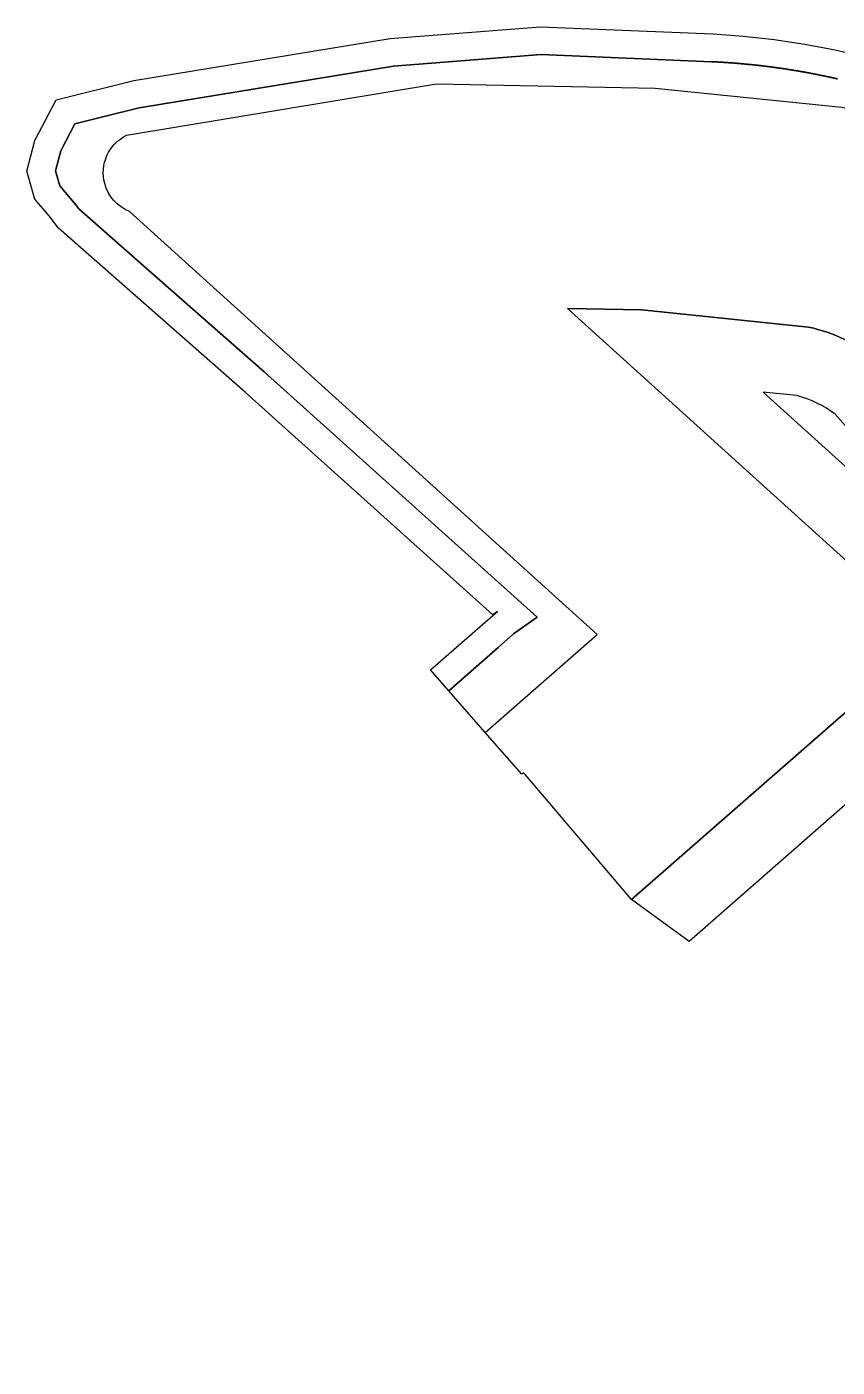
# Model space of a CAD drawing. Header units: inches. Extents: x 87993 to 113012, y 435073 to 454214.
# Drawn here: x 97247.8 to 97306.2, y 442900.1 to 442996.7 of the extents above; entities that cross this region are included whole.
import ezdxf

# ---------------------------------------------------------------- set-up
doc = ezdxf.new("R2010")
doc.units = ezdxf.units.IN
doc.header["$MEASUREMENT"] = 0
for name, color, linetype, true_color in [('As_waterkering_PLSA', 7, 'Continuous', 0x58e833), ('Beschermingszone_PLSA', 7, 'Continuous', 0xa8e862), ('Kernzone_PLSA', 7, 'Continuous', 0x4ce81c)]:
    doc.layers.add(name, color=color, linetype=linetype, true_color=true_color)

msp = doc.modelspace()

# ---------------------------------------------------------------- linework, layer by layer
at = {"layer": 'As_waterkering_PLSA'}
for points in [[(97253.416, 442985.44, -0.358654), (97254.997, 442988.929), (97277.328, 442992.633), (97293.097, 442992.315), (97306.538, 442990.94, -0.149817), (97321.566, 442983.108, 0.408988), (97330.879, 442980.885, -0.04317), (97332.368, 442982.482)], [(97280.84, 442945.868), (97288.902, 442952.926), (97255.208, 442983.425, -0.236206), (97253.416, 442985.44)]]:
    msp.add_lwpolyline(points, format="xyb", dxfattribs=at)
at = {"layer": 'Beschermingszone_PLSA'}
msp.add_lwpolyline([(97306.228, 442992.988), (97306.186, 442992.997), (97306.144, 442993.007), (97306.102, 442993.017), (97306.06, 442993.026), (97306.018, 442993.036), (97305.976, 442993.045), (97305.934, 442993.055), (97305.892, 442993.064), (97305.85, 442993.074), (97305.808, 442993.083), (97305.766, 442993.092), (97305.724, 442993.102), (97305.682, 442993.111), (97305.64, 442993.12), (97305.64, 442993.12), (97305.598, 442993.129), (97305.556, 442993.138), (97305.514, 442993.147), (97305.472, 442993.156), (97305.43, 442993.165), (97305.388, 442993.174), (97305.346, 442993.183), (97305.304, 442993.192), (97305.262, 442993.2), (97305.22, 442993.209), (97305.178, 442993.218), (97305.136, 442993.226), (97305.094, 442993.235), (97305.052, 442993.244), (97305.01, 442993.252), (97304.968, 442993.261), (97304.926, 442993.269), (97304.884, 442993.278), (97304.842, 442993.286), (97304.8, 442993.295), (97304.758, 442993.303), (97304.716, 442993.311), (97304.673, 442993.32), (97304.631, 442993.328), (97304.589, 442993.336), (97304.547, 442993.344), (97304.505, 442993.352), (97304.463, 442993.36), (97304.421, 442993.369), (97304.379, 442993.377), (97304.336, 442993.385), (97304.294, 442993.393), (97304.252, 442993.401), (97304.21, 442993.408), (97304.168, 442993.416), (97304.126, 442993.424), (97304.083, 442993.432), (97304.041, 442993.44), (97303.999, 442993.447), (97303.957, 442993.455), (97303.914, 442993.463), (97303.872, 442993.47), (97303.83, 442993.478), (97303.788, 442993.486), (97303.746, 442993.493), (97303.703, 442993.501), (97303.661, 442993.508), (97303.619, 442993.515), (97303.576, 442993.523), (97303.534, 442993.53), (97303.492, 442993.537), (97303.45, 442993.545), (97303.407, 442993.552), (97303.365, 442993.559), (97303.323, 442993.566), (97303.28, 442993.573), (97303.238, 442993.581), (97303.196, 442993.588), (97303.153, 442993.595), (97303.111, 442993.602), (97303.069, 442993.609), (97303.026, 442993.615), (97302.984, 442993.622), (97302.942, 442993.629), (97302.899, 442993.636), (97302.857, 442993.643), (97302.815, 442993.65), (97302.772, 442993.656), (97302.73, 442993.663), (97302.687, 442993.67), (97302.645, 442993.676), (97302.603, 442993.683), (97302.56, 442993.689), (97302.518, 442993.696), (97302.475, 442993.702), (97302.433, 442993.709), (97302.39, 442993.715), (97302.348, 442993.721), (97302.306, 442993.728), (97302.263, 442993.734), (97302.221, 442993.74), (97302.178, 442993.746), (97302.136, 442993.753), (97302.093, 442993.759), (97302.051, 442993.765), (97302.008, 442993.771), (97301.966, 442993.777), (97301.923, 442993.783), (97301.881, 442993.789), (97301.838, 442993.795), (97301.796, 442993.801), (97301.753, 442993.807), (97301.711, 442993.812), (97301.668, 442993.818), (97301.626, 442993.824), (97301.583, 442993.83), (97301.541, 442993.835), (97301.498, 442993.841), (97301.456, 442993.847), (97301.413, 442993.852), (97301.371, 442993.858), (97301.328, 442993.863), (97301.285, 442993.869), (97301.243, 442993.874), (97301.2, 442993.88), (97301.158, 442993.885), (97301.115, 442993.89), (97301.073, 442993.896), (97301.03, 442993.901), (97300.987, 442993.906), (97300.945, 442993.911), (97300.902, 442993.916), (97300.86, 442993.921), (97300.817, 442993.927), (97300.774, 442993.932), (97300.732, 442993.937), (97300.689, 442993.942), (97300.647, 442993.946), (97300.604, 442993.951), (97300.561, 442993.956), (97300.519, 442993.961), (97300.476, 442993.966), (97300.433, 442993.971), (97300.391, 442993.975), (97300.348, 442993.98), (97300.305, 442993.985), (97300.263, 442993.989), (97300.22, 442993.994), (97300.177, 442993.998), (97300.135, 442994.003), (97300.092, 442994.007), (97300.049, 442994.012), (97300.007, 442994.016), (97299.964, 442994.021), (97299.921, 442994.025), (97299.879, 442994.029), (97299.836, 442994.033), (97299.793, 442994.038), (97299.75, 442994.042), (97299.708, 442994.046), (97299.665, 442994.05), (97299.622, 442994.054), (97299.58, 442994.058), (97299.537, 442994.062), (97299.494, 442994.066), (97299.451, 442994.07), (97299.409, 442994.074), (97299.366, 442994.078), (97299.323, 442994.082), (97299.281, 442994.086), (97299.238, 442994.089), (97299.195, 442994.093), (97299.152, 442994.097), (97299.11, 442994.1), (97299.067, 442994.104), (97299.024, 442994.108), (97298.981, 442994.111), (97298.938, 442994.115), (97298.896, 442994.118), (97298.853, 442994.122), (97298.81, 442994.125), (97298.767, 442994.128), (97298.725, 442994.132), (97298.682, 442994.135), (97298.639, 442994.138), (97298.596, 442994.142), (97298.553, 442994.145), (97298.511, 442994.148), (97298.468, 442994.151), (97298.425, 442994.154), (97298.382, 442994.157), (97298.339, 442994.16), (97298.297, 442994.163), (97298.254, 442994.166), (97298.211, 442994.169), (97298.168, 442994.172), (97298.125, 442994.175), (97298.083, 442994.177), (97298.04, 442994.18), (97297.997, 442994.183), (97297.954, 442994.186), (97297.911, 442994.188), (97297.868, 442994.191), (97297.826, 442994.194), (97297.783, 442994.196), (97297.74, 442994.199), (97297.697, 442994.201), (97297.654, 442994.203), (97297.611, 442994.206), (97297.569, 442994.208), (97297.526, 442994.211), (97297.483, 442994.213), (97297.44, 442994.215), (97297.397, 442994.217), (97297.354, 442994.22), (97297.311, 442994.222), (97297.269, 442994.224), (97297.226, 442994.226), (97297.183, 442994.228), (97297.14, 442994.23), (97297.14, 442994.23), (97284.86, 442994.74), (97274.233, 442993.909), (97255.911, 442990.901), (97253.269, 442990.248), (97251.27, 442989.753), (97250.263, 442987.812), (97249.878, 442986.362), (97250.19, 442985.288), (97250.96, 442984.373), (97251.324, 442983.907), (97251.551, 442983.615), (97256.407, 442979.342), (97264.896, 442971.874), (97284.579, 442954.19), (97282.886, 442952.975), (97281.769, 442951.998), (97279.996, 442950.445), (97278.205, 442948.878), (97276.888, 442950.382), (97281.569, 442954.48), (97281.72, 442954.6), (97281.392, 442954.365), (97263.567, 442970.379), (97250.088, 442982.238), (97249.406, 442983.113), (97248.387, 442984.324), (97247.802, 442986.338), (97248.386, 442988.538), (97249.911, 442991.477), (97255.508, 442992.862), (97273.993, 442995.896), (97284.823, 442996.743), (97297.249, 442996.227), (97299.457, 442996.078), (97301.672, 442995.836), (97303.876, 442995.501), (97306.068, 442995.074), (97308.426, 442994.501)], dxfattribs=at)
msp.add_lwpolyline([(97420.592, 442900.116), (97344.165, 442967.074), (97343.797, 442964.282, -0.394454), (97306.067, 442968.807, 0.098661), (97303.287, 442970.163), (97300.88, 442970.409), (97320.483, 442952.663), (97295.527, 442930.815), (97291.379, 442933.829), (97312.964, 442952.726), (97286.767, 442976.44), (97292.12, 442976.332), (97304.135, 442975.102, -0.119864), (97309.599, 442972.382, 0.374442), (97339.136, 442967.181), (97340.257, 442975.677, -0.249041), (97342.674, 442975.028), (97403.226, 442921.978)], format="xyb", dxfattribs=at)
at = {"layer": 'Kernzone_PLSA'}
msp.add_lwpolyline([(97309.599, 442972.382, 0.119864), (97304.135, 442975.102), (97292.12, 442976.332), (97286.767, 442976.44), (97312.964, 442952.726), (97291.379, 442933.829), (97283.729, 442942.823), (97283.595, 442942.964), (97283.475, 442942.859), (97280.84, 442945.868), (97278.205, 442948.878), (97279.996, 442950.445), (97281.769, 442951.998), (97282.886, 442952.975), (97284.579, 442954.19), (97264.896, 442971.874), (97256.407, 442979.342), (97251.551, 442983.615), (97251.324, 442983.907), (97250.96, 442984.373), (97250.19, 442985.288), (97249.878, 442986.362), (97250.263, 442987.812), (97251.27, 442989.753), (97253.269, 442990.248), (97255.911, 442990.901), (97274.233, 442993.909), (97284.86, 442994.74), (97297.14, 442994.23), (97297.183, 442994.228), (97297.226, 442994.226), (97297.269, 442994.224), (97297.311, 442994.222), (97297.354, 442994.22), (97297.397, 442994.217), (97297.44, 442994.215), (97297.483, 442994.213), (97297.526, 442994.211), (97297.569, 442994.208), (97297.611, 442994.206), (97297.654, 442994.203), (97297.697, 442994.201), (97297.74, 442994.199), (97297.783, 442994.196), (97297.826, 442994.194), (97297.868, 442994.191), (97297.911, 442994.188), (97297.954, 442994.186), (97297.997, 442994.183), (97298.04, 442994.18), (97298.083, 442994.177), (97298.125, 442994.175), (97298.168, 442994.172), (97298.211, 442994.169), (97298.254, 442994.166), (97298.297, 442994.163), (97298.339, 442994.16), (97298.382, 442994.157), (97298.425, 442994.154), (97298.468, 442994.151), (97298.511, 442994.148), (97298.553, 442994.145), (97298.596, 442994.142), (97298.639, 442994.138), (97298.682, 442994.135), (97298.725, 442994.132), (97298.767, 442994.128), (97298.81, 442994.125), (97298.853, 442994.122), (97298.896, 442994.118), (97298.938, 442994.115), (97298.981, 442994.111), (97299.024, 442994.108), (97299.067, 442994.104), (97299.11, 442994.1), (97299.152, 442994.097), (97299.195, 442994.093), (97299.238, 442994.089), (97299.281, 442994.086), (97299.323, 442994.082), (97299.366, 442994.078), (97299.409, 442994.074), (97299.451, 442994.07), (97299.494, 442994.066), (97299.537, 442994.062), (97299.58, 442994.058), (97299.622, 442994.054), (97299.665, 442994.05), (97299.708, 442994.046), (97299.75, 442994.042), (97299.793, 442994.038), (97299.836, 442994.033), (97299.879, 442994.029), (97299.921, 442994.025), (97299.964, 442994.021), (97300.007, 442994.016), (97300.049, 442994.012), (97300.092, 442994.007), (97300.135, 442994.003), (97300.177, 442993.998), (97300.22, 442993.994), (97300.263, 442993.989), (97300.305, 442993.985), (97300.348, 442993.98), (97300.391, 442993.975), (97300.433, 442993.971), (97300.476, 442993.966), (97300.519, 442993.961), (97300.561, 442993.956), (97300.604, 442993.951), (97300.647, 442993.946), (97300.689, 442993.942), (97300.732, 442993.937), (97300.774, 442993.932), (97300.817, 442993.927), (97300.86, 442993.921), (97300.902, 442993.916), (97300.945, 442993.911), (97300.987, 442993.906), (97301.03, 442993.901), (97301.073, 442993.896), (97301.115, 442993.89), (97301.158, 442993.885), (97301.2, 442993.88), (97301.243, 442993.874), (97301.285, 442993.869), (97301.328, 442993.863), (97301.371, 442993.858), (97301.413, 442993.852), (97301.456, 442993.847), (97301.498, 442993.841), (97301.541, 442993.835), (97301.583, 442993.83), (97301.626, 442993.824), (97301.668, 442993.818), (97301.711, 442993.812), (97301.753, 442993.807), (97301.796, 442993.801), (97301.838, 442993.795), (97301.881, 442993.789), (97301.923, 442993.783), (97301.966, 442993.777), (97302.008, 442993.771), (97302.051, 442993.765), (97302.093, 442993.759), (97302.136, 442993.753), (97302.178, 442993.746), (97302.221, 442993.74), (97302.263, 442993.734), (97302.306, 442993.728), (97302.348, 442993.721), (97302.39, 442993.715), (97302.433, 442993.709), (97302.475, 442993.702), (97302.518, 442993.696), (97302.56, 442993.689), (97302.603, 442993.683), (97302.645, 442993.676), (97302.687, 442993.67), (97302.73, 442993.663), (97302.772, 442993.656), (97302.815, 442993.65), (97302.857, 442993.643), (97302.899, 442993.636), (97302.942, 442993.629), (97302.984, 442993.622), (97303.026, 442993.615), (97303.069, 442993.609), (97303.111, 442993.602), (97303.153, 442993.595), (97303.196, 442993.588), (97303.238, 442993.581), (97303.28, 442993.573), (97303.323, 442993.566), (97303.365, 442993.559), (97303.407, 442993.552), (97303.45, 442993.545), (97303.492, 442993.537), (97303.534, 442993.53), (97303.576, 442993.523), (97303.619, 442993.515), (97303.661, 442993.508), (97303.703, 442993.501), (97303.746, 442993.493), (97303.788, 442993.486), (97303.83, 442993.478), (97303.872, 442993.47), (97303.914, 442993.463), (97303.957, 442993.455), (97303.999, 442993.447), (97304.041, 442993.44), (97304.083, 442993.432), (97304.126, 442993.424), (97304.168, 442993.416), (97304.21, 442993.408), (97304.252, 442993.401), (97304.294, 442993.393), (97304.336, 442993.385), (97304.379, 442993.377), (97304.421, 442993.369), (97304.463, 442993.36), (97304.505, 442993.352), (97304.547, 442993.344), (97304.589, 442993.336), (97304.631, 442993.328), (97304.673, 442993.32), (97304.716, 442993.311), (97304.758, 442993.303), (97304.8, 442993.295), (97304.842, 442993.286), (97304.884, 442993.278), (97304.926, 442993.269), (97304.968, 442993.261), (97305.01, 442993.252), (97305.052, 442993.244), (97305.094, 442993.235), (97305.136, 442993.226), (97305.178, 442993.218), (97305.22, 442993.209), (97305.262, 442993.2), (97305.304, 442993.192), (97305.346, 442993.183), (97305.388, 442993.174), (97305.43, 442993.165), (97305.472, 442993.156), (97305.514, 442993.147), (97305.556, 442993.138), (97305.598, 442993.129), (97305.64, 442993.12), (97305.64, 442993.12), (97305.686, 442993.11), (97305.731, 442993.1), (97305.777, 442993.09), (97305.822, 442993.08), (97305.868, 442993.07), (97305.914, 442993.059), (97305.959, 442993.049), (97306.005, 442993.039), (97306.05, 442993.028), (97306.096, 442993.018), (97306.141, 442993.008), (97306.187, 442992.997), (97306.232, 442992.987)], format="xyb", dxfattribs=at)

doc.saveas('drawing.dxf')
